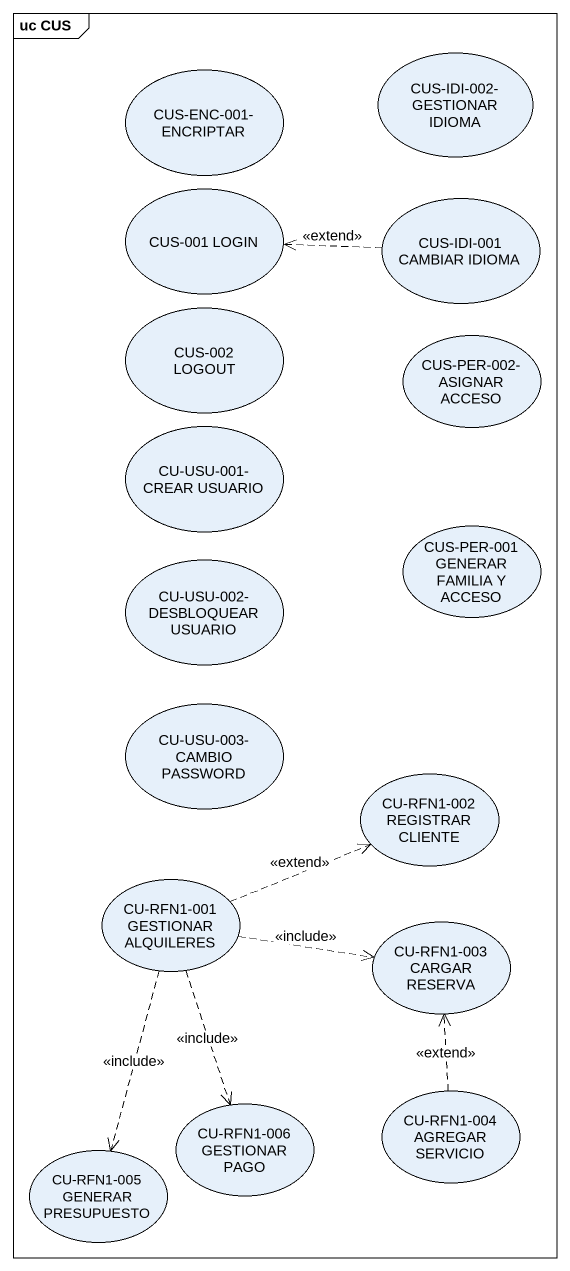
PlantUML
@startuml
mainframe uc CUS
usecase "CUS-ENC-001- ENCRIPTAR" as CUS_ENC_001_ENCRIPTAR
usecase "CUS-IDI-002-GESTIONAR IDIOMA" as CUS_IDI_002_GESTIONAR_IDIOMA
usecase "CUS-001 LOGIN" as CUS_001_LOGIN
usecase "CUS-IDI-001 CAMBIAR IDIOMA" as CUS_IDI_001_CAMBIAR_IDIOMA
usecase "CUS-002 LOGOUT" as CUS_002_LOGOUT
usecase "CUS-PER-002-ASIGNAR ACCESO" as CUS_PER_002_ASIGNAR_ACCESO
usecase "CU-USU-001- CREAR USUARIO" as CU_USU_001_CREAR_USUARIO
usecase "CU-USU-002- DESBLOQUEAR USUARIO" as CU_USU_002_DESBLOQUEAR
usecase "CUS-PER-001 GENERAR FAMILIA Y ACCESO" as CUS_PER_001_GENERAR_FAMILIA
usecase "CU-USU-003- CAMBIO PASSWORD" as CU_USU_003_CAMBIO_PASSWORD
usecase "CU-RFN1-002 REGISTRAR CLIENTE" as CU_RFN1_002_REGISTRAR
usecase "CU-RFN1-001 GESTIONAR ALQUILERES" as CU_RFN1_001_GESTIONAR
usecase "CU-RFN1-003 CARGAR RESERVA" as CU_RFN1_003_CARGAR_RESERVA
usecase "CU-RFN1-004 AGREGAR SERVICIO" as CU_RFN1_004_AGREGAR_SERVICIO
usecase "CU-RFN1-005 GENERAR PRESUPUESTO" as CU_RFN1_005_GENERAR
usecase "CU-RFN1-006 GESTIONAR PAGO" as CU_RFN1_006_GESTIONAR_PAGO
CUS_IDI_001_CAMBIAR_IDIOMA .left.> CUS_001_LOGIN : <<extend>>
CU_RFN1_001_GESTIONAR .right.> CU_RFN1_002_REGISTRAR : <<extend>>
CU_RFN1_001_GESTIONAR .right.> CU_RFN1_003_CARGAR_RESERVA : <<include>>
CU_RFN1_001_GESTIONAR ..> CU_RFN1_005_GENERAR : <<include>>
CU_RFN1_001_GESTIONAR ..> CU_RFN1_006_GESTIONAR_PAGO : <<include>>
CU_RFN1_004_AGREGAR_SERVICIO .up.> CU_RFN1_003_CARGAR_RESERVA : <<extend>>
@enduml
